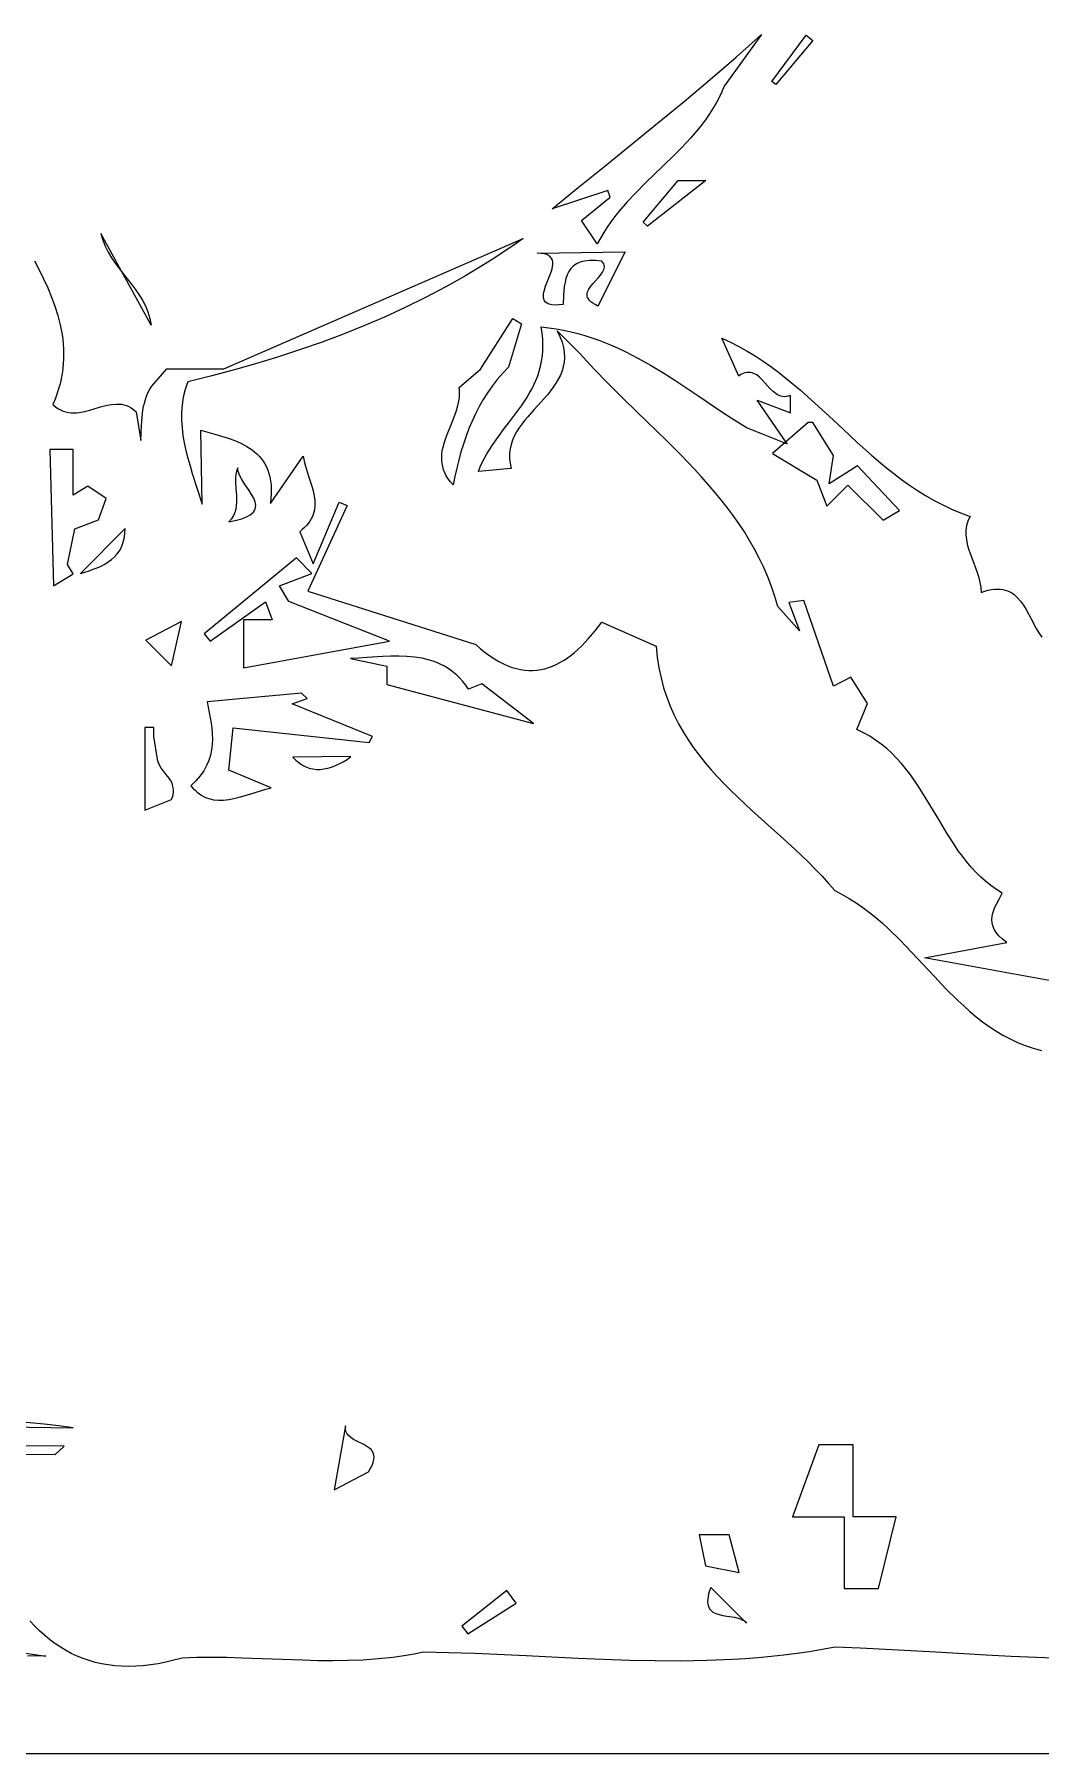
# Model space of a CAD drawing. Header units: metres. Extents: x 0 to 50, y 0 to 30.
# Drawn here: x 32.59 to 41.29, y 0 to 14.89 of the extents above; entities that cross this region are included whole.
import ezdxf

# ---------------------------------------------------------------- set-up
doc = ezdxf.new("R2010")
doc.units = ezdxf.units.M

msp = doc.modelspace()

# ---------------------------------------------------------------- linework, layer by layer
for points in [[(38.877739, 14.885521), (38.554194, 14.438314), (38.554194, 14.438314), (38.533258, 14.387274), (38.510137, 14.337788), (38.484963, 14.289755), (38.457868, 14.243072), (38.428985, 14.197639), (38.398445, 14.153354), (38.366382, 14.110114), (38.332926, 14.067819), (38.262368, 13.985655), (38.187828, 13.906048), (38.110365, 13.828184), (38.031034, 13.751251), (37.871004, 13.596922), (37.792419, 13.517899), (37.716198, 13.436554), (37.643397, 13.352071), (37.60861, 13.3084), (37.575075, 13.263639), (37.542924, 13.217687), (37.512289, 13.170443), (37.483302, 13.121805), (37.456096, 13.071671), (37.320309, 13.275201), (37.56707, 13.476805), (37.549287, 13.533392), (37.065863, 13.373686), (37.065863, 13.373686), (37.292272, 13.560102), (37.520588, 13.745312), (37.979171, 14.115992), (38.207551, 14.3034), (38.434068, 14.493478), (38.657778, 14.687195), (38.768286, 14.785721), (38.877739, 14.885521)], [(39.321201, 14.831505), (39.000488, 14.451981), (38.968075, 14.47897), (39.263215, 14.878518), (39.321201, 14.831505)], [(38.395652, 13.621656), (37.891579, 13.226216), (37.853833, 13.260468), (38.157805, 13.621656), (38.395652, 13.621656)], [(32.585532, 12.925636), (32.626241, 12.84759), (32.664913, 12.769215), (32.701028, 12.690425), (32.734067, 12.61113), (32.763513, 12.531242), (32.788846, 12.450674), (32.809547, 12.369338), (32.825098, 12.287144), (32.83078, 12.245698), (32.83498, 12.204005), (32.837633, 12.162054), (32.838674, 12.119834), (32.838038, 12.077333), (32.835661, 12.034541), (32.831478, 11.991446), (32.825424, 11.948039), (32.817433, 11.904306), (32.807441, 11.860239), (32.795384, 11.815825), (32.781196, 11.771054), (32.764813, 11.725914), (32.74617, 11.680395), (32.74617, 11.680395), (32.767899, 11.661791), (32.789874, 11.646362), (32.812075, 11.633897), (32.834482, 11.624186), (32.857076, 11.61702), (32.879837, 11.612188), (32.902744, 11.60948), (32.925777, 11.608687), (32.948918, 11.609599), (32.972146, 11.612005), (33.018783, 11.620463), (33.065531, 11.632381), (33.112228, 11.64608), (33.158718, 11.659881), (33.20484, 11.672105), (33.250436, 11.681071), (33.295347, 11.685102), (33.317496, 11.684741), (33.339414, 11.682517), (33.361081, 11.678219), (33.382478, 11.671638), (33.403583, 11.662563), (33.424379, 11.650785), (33.444844, 11.636094), (33.464959, 11.618279), (33.506475, 11.368143), (33.506475, 11.368143), (33.513497, 11.502712), (33.517925, 11.568256), (33.525316, 11.632058), (33.530674, 11.663171), (33.537435, 11.693686), (33.545818, 11.723548), (33.556044, 11.752704), (33.568335, 11.781098), (33.58291, 11.808677), (33.599989, 11.835386), (33.619794, 11.861171), (33.730479, 11.990879), (34.225192, 11.990879), (36.815596, 13.119048), (36.815596, 13.119048), (36.73394, 13.061548), (36.651643, 13.005522), (36.568708, 12.950944), (36.485142, 12.897788), (36.31614, 12.795633), (36.144683, 12.698842), (35.970816, 12.607202), (35.794586, 12.520499), (35.616039, 12.438519), (35.435221, 12.361047), (35.252178, 12.287871), (35.066957, 12.218776), (34.879602, 12.153547), (34.690161, 12.091972), (34.49868, 12.033836), (34.305204, 11.978926), (34.109779, 11.927027), (33.912452, 11.877925), (33.912452, 11.877925), (33.900596, 11.844557), (33.890351, 11.811232), (33.874459, 11.744703), (33.864301, 11.678317), (33.8594, 11.612055), (33.859282, 11.545897), (33.863471, 11.479823), (33.871491, 11.413815), (33.882867, 11.347852), (33.897124, 11.281913), (33.913786, 11.215981), (33.932377, 11.150035), (33.952423, 11.084054), (34.037633, 10.819401), (34.026608, 11.457521), (34.026608, 11.457521), (34.145943, 11.424946), (34.205091, 11.407811), (34.263029, 11.389261), (34.319109, 11.368656), (34.372683, 11.345358), (34.423102, 11.31873), (34.469719, 11.288131), (34.491399, 11.271144), (34.511886, 11.252925), (34.531098, 11.233394), (34.548954, 11.212472), (34.565374, 11.190078), (34.580276, 11.166134), (34.59358, 11.140558), (34.605203, 11.113272), (34.615067, 11.084196), (34.623088, 11.053249), (34.629187, 11.020351), (34.633283, 10.985424), (34.635293, 10.948388), (34.635138, 10.909161), (34.632737, 10.867666), (34.628008, 10.823821), (34.911457, 11.233373), (34.911457, 11.233373), (34.920358, 11.190041), (34.931809, 11.146722), (34.958945, 11.060395), (34.986029, 10.974942), (34.997416, 10.932713), (35.006225, 10.890908), (35.011604, 10.849595), (35.012698, 10.808842), (35.008651, 10.768718), (35.004433, 10.748913), (34.99861, 10.729291), (34.991075, 10.709861), (34.98172, 10.69063), (34.97044, 10.671608), (34.957127, 10.652803), (34.941675, 10.634224), (34.923976, 10.615879), (34.903925, 10.597777), (34.881413, 10.579926), (34.997677, 10.302521), (35.22322, 10.836455), (35.292305, 10.805581), (34.951829, 10.064306), (36.405835, 9.602766), (36.405835, 9.602766), (36.446896, 9.566833), (36.487399, 9.534233), (36.527355, 9.504905), (36.566774, 9.478785), (36.605666, 9.455811), (36.644042, 9.435919), (36.681914, 9.419048), (36.719289, 9.405134), (36.756181, 9.394115), (36.792598, 9.385928), (36.828552, 9.380509), (36.864052, 9.377797), (36.89911, 9.377728), (36.933735, 9.38024), (36.967938, 9.38527), (37.00173, 9.392755), (37.035121, 9.402633), (37.068121, 9.41484), (37.100742, 9.429314), (37.132993, 9.445992), (37.164884, 9.464811), (37.196427, 9.485708), (37.227632, 9.508622), (37.258509, 9.533488), (37.289068, 9.560245), (37.319321, 9.588829), (37.378947, 9.651228), (37.437471, 9.720183), (37.494977, 9.795192), (37.966874, 9.58788), (37.966874, 9.58788), (37.976051, 9.493038), (37.989907, 9.401672), (38.008225, 9.313621), (38.030791, 9.228723), (38.057389, 9.146814), (38.087804, 9.067733), (38.12182, 8.991317), (38.159221, 8.917404), (38.199792, 8.845831), (38.243318, 8.776437), (38.289582, 8.709059), (38.338371, 8.643534), (38.389467, 8.5797), (38.442655, 8.517395), (38.497721, 8.456457), (38.554448, 8.396723), (38.612621, 8.33803), (38.672024, 8.280218), (38.79366, 8.166581), (39.042215, 7.942719), (39.165685, 7.829895), (39.286319, 7.714746), (39.345033, 7.655893), (39.402392, 7.595971), (39.458179, 7.534819), (39.51218, 7.472273), (39.51218, 7.472273), (39.575998, 7.439873), (39.637779, 7.404545), (39.697677, 7.366511), (39.755843, 7.325994), (39.81243, 7.283217), (39.867591, 7.238402), (39.921477, 7.191772), (39.974242, 7.14355), (40.077017, 7.043221), (40.177134, 6.939196), (40.374275, 6.727187), (40.473738, 6.622765), (40.575421, 6.521775), (40.627477, 6.473123), (40.680546, 6.425997), (40.734779, 6.38062), (40.79033, 6.337215), (40.847351, 6.296004), (40.905995, 6.257209), (40.966413, 6.221054), (41.028758, 6.187761), (41.093183, 6.157554), (41.159841, 6.130654), (41.228882, 6.107285), (41.300461, 6.087669)], [(33.161845, 13.162357), (33.161845, 13.162357), (33.168842, 13.133443), (33.177266, 13.105393), (33.19799, 13.051644), (33.223215, 13.00063), (33.252138, 12.951871), (33.283954, 12.904887), (33.317862, 12.859197), (33.388741, 12.769777), (33.424105, 12.725087), (33.458349, 12.67977), (33.49067, 12.633346), (33.520264, 12.585333), (33.546328, 12.535253), (33.568061, 12.482624), (33.577051, 12.455203), (33.584657, 12.426966), (33.590779, 12.397851), (33.595316, 12.367799), (33.161845, 13.162357)], [(37.698221, 13.002229), (37.460725, 12.533643), (37.460725, 12.533643), (37.437253, 12.545852), (37.417638, 12.558056), (37.401653, 12.570255), (37.389073, 12.58245), (37.379668, 12.594641), (37.373213, 12.606827), (37.36948, 12.619008), (37.368242, 12.631185), (37.369272, 12.643358), (37.372343, 12.655527), (37.377228, 12.667691), (37.383699, 12.679852), (37.400494, 12.704162), (37.420911, 12.728456), (37.465343, 12.777001), (37.485725, 12.801254), (37.502462, 12.825493), (37.508896, 12.837608), (37.513737, 12.849721), (37.516759, 12.86183), (37.517734, 12.873937), (37.516435, 12.88604), (37.512635, 12.898142), (37.506108, 12.91024), (37.496625, 12.922336), (37.496625, 12.922336), (37.440119, 12.928046), (37.390449, 12.928236), (37.34717, 12.923255), (37.327787, 12.918933), (37.309834, 12.913449), (37.293254, 12.906846), (37.277993, 12.899168), (37.263994, 12.890457), (37.251201, 12.880759), (37.229011, 12.85857), (37.210976, 12.832949), (37.196647, 12.804245), (37.18558, 12.772804), (37.177325, 12.738976), (37.171437, 12.703109), (37.167468, 12.665549), (37.164971, 12.626646), (37.162604, 12.546201), (37.162604, 12.546201), (37.123813, 12.542787), (37.090806, 12.542404), (37.063209, 12.544862), (37.040648, 12.549968), (37.022749, 12.557532), (37.009139, 12.567362), (36.999443, 12.579266), (36.993288, 12.593053), (36.9903, 12.608532), (36.990105, 12.625511), (36.992329, 12.643797), (36.996599, 12.663201), (37.00978, 12.704593), (37.026657, 12.748155), (37.04424, 12.792354), (37.059539, 12.835659), (37.065397, 12.856497), (37.069562, 12.876537), (37.071661, 12.895587), (37.071319, 12.913456), (37.068164, 12.929952), (37.06182, 12.944885), (37.051915, 12.958061), (37.038074, 12.96929), (37.019924, 12.978381), (36.997091, 12.985142), (36.9692, 12.989381), (36.935879, 12.990906), (37.698221, 13.002229)], [(36.802154, 12.378542), (36.688281, 12.004848), (36.688281, 12.004848), (36.638188, 11.951736), (36.591425, 11.897022), (36.547856, 11.840743), (36.507343, 11.782938), (36.469748, 11.723645), (36.434933, 11.662901), (36.402763, 11.600744), (36.373098, 11.537213), (36.345803, 11.472346), (36.320739, 11.406181), (36.297768, 11.338755), (36.276755, 11.270107), (36.25756, 11.200274), (36.240047, 11.129296), (36.224079, 11.057209), (36.209517, 10.984052), (36.209517, 10.984052), (36.18622, 11.010501), (36.166445, 11.036964), (36.15, 11.063439), (36.136693, 11.089925), (36.126334, 11.11642), (36.11873, 11.142923), (36.113691, 11.169432), (36.111024, 11.195945), (36.110539, 11.222461), (36.112043, 11.248978), (36.115345, 11.275493), (36.120255, 11.302007), (36.134128, 11.35502), (36.152129, 11.408004), (36.194393, 11.51383), (36.21559, 11.566646), (36.234789, 11.61938), (36.250457, 11.672018), (36.261062, 11.724547), (36.263988, 11.750766), (36.265073, 11.776954), (36.264127, 11.803107), (36.260957, 11.829225), (36.446401, 11.987863), (36.726508, 12.426016), (36.802154, 12.378542)], [(41.367208, 6.692963), (40.287859, 6.891235), (41.000685, 7.023555), (41.000685, 7.023555), (40.962246, 7.052198), (40.931478, 7.080846), (40.907766, 7.109439), (40.890494, 7.137921), (40.879045, 7.166232), (40.872805, 7.194314), (40.871157, 7.22211), (40.873487, 7.249561), (40.879177, 7.276608), (40.887613, 7.303195), (40.898179, 7.329261), (40.910259, 7.35475), (40.936498, 7.403762), (40.961404, 7.449765), (40.961404, 7.449765), (40.909985, 7.481612), (40.861311, 7.516162), (40.815185, 7.553224), (40.771411, 7.592609), (40.729792, 7.634126), (40.69013, 7.677585), (40.65223, 7.722796), (40.615894, 7.769569), (40.580926, 7.817714), (40.547128, 7.867039), (40.482256, 7.968473), (40.419705, 8.07235), (40.357899, 8.177147), (40.295263, 8.281344), (40.230224, 8.383418), (40.19631, 8.433184), (40.161205, 8.481849), (40.124711, 8.529222), (40.086633, 8.575113), (40.046772, 8.619333), (40.004932, 8.66169), (39.960916, 8.701995), (39.914528, 8.740058), (39.86557, 8.775688), (39.813846, 8.808695), (39.759158, 8.838889), (39.701311, 8.86608), (39.795169, 9.093339), (39.651016, 9.320635), (39.499849, 9.241603), (39.242981, 9.984955), (39.113412, 9.966494), (39.206858, 9.719935), (39.019808, 9.930762), (39.019808, 9.930762), (38.993742, 10.018957), (38.964459, 10.104831), (38.932102, 10.188489), (38.896817, 10.270036), (38.858749, 10.349575), (38.818041, 10.427212), (38.774839, 10.50305), (38.729288, 10.577193), (38.681532, 10.649747), (38.631716, 10.720814), (38.579984, 10.790501), (38.526482, 10.85891), (38.471354, 10.926147), (38.414745, 10.992314), (38.3568, 11.057518), (38.297662, 11.121862), (38.176391, 11.248387), (38.05209, 11.372724), (37.799028, 11.61817), (37.672583, 11.740949), (37.547739, 11.864878), (37.425653, 11.99079), (37.307484, 12.11952), (37.10903, 12.319006), (37.10903, 12.319006), (37.133325, 12.268895), (37.151433, 12.220944), (37.163738, 12.175017), (37.170621, 12.130984), (37.172463, 12.08871), (37.169646, 12.048062), (37.162552, 12.008908), (37.151562, 11.971115), (37.137059, 11.93455), (37.119424, 11.899079), (37.099038, 11.86457), (37.076284, 11.83089), (37.051543, 11.797906), (37.025196, 11.765484), (36.969213, 11.701798), (36.911389, 11.638768), (36.854778, 11.57533), (36.827881, 11.543126), (36.802432, 11.51042), (36.778814, 11.477081), (36.757406, 11.442975), (36.738592, 11.40797), (36.722753, 11.371931), (36.710271, 11.334727), (36.701526, 11.296224), (36.696902, 11.25629), (36.696779, 11.214791), (36.70154, 11.171594), (36.711566, 11.126567), (36.428583, 11.101228), (36.428583, 11.101228), (36.444183, 11.140776), (36.461609, 11.179325), (36.480687, 11.216973), (36.501242, 11.253817), (36.54609, 11.325478), (36.59476, 11.395084), (36.645861, 11.46341), (36.698001, 11.531232), (36.74979, 11.599326), (36.799834, 11.668465), (36.846743, 11.739427), (36.868587, 11.775833), (36.889125, 11.812986), (36.908184, 11.850982), (36.925588, 11.889917), (36.941166, 11.92989), (36.954741, 11.970997), (36.966141, 12.013335), (36.975192, 12.057), (36.981719, 12.10209), (36.985549, 12.148702), (36.986507, 12.196932), (36.984421, 12.246878), (36.979114, 12.298637), (36.970415, 12.352304), (36.970415, 12.352304), (37.036397, 12.345321), (37.101247, 12.336075), (37.165014, 12.324662), (37.227744, 12.311177), (37.289483, 12.295713), (37.350279, 12.278367), (37.410178, 12.259234), (37.469227, 12.238407), (37.527473, 12.215983), (37.584963, 12.192055), (37.641744, 12.16672), (37.697862, 12.140071), (37.808298, 12.083215), (37.916645, 12.022246), (38.02328, 11.957922), (38.128575, 11.891005), (38.232906, 11.822254), (38.336647, 11.752427), (38.54386, 11.612586), (38.64808, 11.544091), (38.75321, 11.477558), (39.100749, 11.339198), (38.839128, 11.717407), (39.127447, 11.607954), (39.127446, 11.757907), (39.127446, 11.757907), (39.109451, 11.752413), (39.092291, 11.749415), (39.075907, 11.748734), (39.060243, 11.750189), (39.045241, 11.753601), (39.030844, 11.758789), (39.016994, 11.765573), (39.003635, 11.773774), (38.978158, 11.793705), (38.953954, 11.817141), (38.907533, 11.868773), (38.884398, 11.894089), (38.860703, 11.91715), (38.835989, 11.936519), (38.823107, 11.944368), (38.809798, 11.950754), (38.796005, 11.955496), (38.78167, 11.958415), (38.766738, 11.959331), (38.751149, 11.958064), (38.734847, 11.954434), (38.717775, 11.94826), (38.699875, 11.939363), (38.68109, 11.927563), (38.53303, 12.255272), (38.53303, 12.255272), (38.608487, 12.220991), (38.681967, 12.183744), (38.753614, 12.143738), (38.823573, 12.101179), (38.891987, 12.056275), (38.959001, 12.009231), (39.024759, 11.960254), (39.089405, 11.90955), (39.153084, 11.857326), (39.215938, 11.803789), (39.339755, 11.693598), (39.462007, 11.580631), (39.583849, 11.466538), (39.706435, 11.352972), (39.830917, 11.241583), (39.89423, 11.187222), (39.95845, 11.134025), (40.023721, 11.082198), (40.090187, 11.031947), (40.157992, 10.983481), (40.227281, 10.937003), (40.298197, 10.892723), (40.370886, 10.850844), (40.44549, 10.811575), (40.522155, 10.775122), (40.601024, 10.741691), (40.682242, 10.711488), (40.682242, 10.711488), (40.67193, 10.691612), (40.663461, 10.671731), (40.656739, 10.651841), (40.651663, 10.631937), (40.646058, 10.592074), (40.645858, 10.552114), (40.650275, 10.512026), (40.658518, 10.47178), (40.669801, 10.431347), (40.683332, 10.390697), (40.71399, 10.308625), (40.744181, 10.225326), (40.75713, 10.183141), (40.767595, 10.14056), (40.774789, 10.097553), (40.777922, 10.05409), (40.777922, 10.05409), (40.809685, 10.064938), (40.839694, 10.073188), (40.868026, 10.078951), (40.894758, 10.08234), (40.919966, 10.083467), (40.943727, 10.082443), (40.966118, 10.07938), (40.987214, 10.07439), (41.007094, 10.067585), (41.025832, 10.059078), (41.043506, 10.048979), (41.060193, 10.037401), (41.075969, 10.024456), (41.090911, 10.010255), (41.118599, 9.978535), (41.143869, 9.943136), (41.167334, 9.904954), (41.211303, 9.82382), (41.255408, 9.742295), (41.279045, 9.703624), (41.304554, 9.667541)], [(39.282631, 11.524943), (38.97419, 11.257407), (39.357049, 11.025025), (39.442471, 10.799635), (39.625761, 10.983076), (39.929771, 10.678816), (40.070689, 10.763436), (39.709114, 11.150438), (39.462955, 10.994066), (39.502209, 11.240258), (39.32166, 11.524943), (39.282631, 11.524943)], [(32.720043, 11.291975), (32.750475, 10.110713), (32.922355, 10.213926), (32.872695, 10.296761), (32.935269, 10.604195), (33.14157, 10.682511), (33.207915, 10.866954), (33.048713, 10.973176), (32.920073, 10.895929), (32.920073, 11.291975), (32.720043, 11.291975)], [(34.345729, 11.131826), (34.345729, 11.131826), (34.335985, 11.103521), (34.329892, 11.074608), (34.326806, 11.045192), (34.326084, 11.015383), (34.329158, 10.95501), (34.333965, 10.894349), (34.33541, 10.864178), (34.335358, 10.834257), (34.333165, 10.804692), (34.328189, 10.775592), (34.319785, 10.747064), (34.307311, 10.719215), (34.290122, 10.692152), (34.267575, 10.665983), (34.267575, 10.665983), (34.309912, 10.673886), (34.347294, 10.682616), (34.37996, 10.692132), (34.408147, 10.702395), (34.432095, 10.713366), (34.45204, 10.725004), (34.468222, 10.73727), (34.480877, 10.750123), (34.490244, 10.763526), (34.496562, 10.777437), (34.500068, 10.791817), (34.501, 10.806627), (34.499596, 10.821826), (34.496094, 10.837375), (34.48375, 10.869364), (34.465872, 10.902276), (34.444363, 10.935794), (34.398074, 11.003375), (34.377102, 11.036803), (34.360118, 11.069566), (34.353716, 11.085599), (34.349025, 11.101346), (34.346283, 11.116768), (34.345729, 11.131826)], [(32.984476, 10.218666), (32.984476, 10.218666), (33.058649, 10.24128), (33.094508, 10.253839), (33.129235, 10.267546), (33.162596, 10.282636), (33.194357, 10.299343), (33.224281, 10.317901), (33.252136, 10.338547), (33.277686, 10.361513), (33.300697, 10.387036), (33.320933, 10.41535), (33.33816, 10.446689), (33.352144, 10.481289), (33.36265, 10.519383), (33.369442, 10.561207), (33.372288, 10.606996), (32.984476, 10.218666)], [(34.105665, 9.630552), (34.586728, 9.971893), (34.642619, 9.81651), (34.394324, 9.81651), (34.394324, 9.401636), (35.65959, 9.630537), (34.78757, 9.97595), (34.706219, 10.111647), (34.985957, 10.217842), (34.853353, 10.354703), (34.056109, 9.694901), (34.105665, 9.630552)], [(33.858559, 9.801117), (33.549458, 9.64145), (33.771199, 9.419526), (33.858559, 9.801117)], [(35.32238, 9.4831), (35.635799, 9.416464), (35.635799, 9.257322), (36.904012, 8.91899), (36.456871, 9.261202), (36.343343, 9.216811), (36.343343, 9.216811), (36.31897, 9.250534), (36.29379, 9.281585), (36.267837, 9.310069), (36.241142, 9.336087), (36.213737, 9.359744), (36.185654, 9.381142), (36.156925, 9.400385), (36.127582, 9.417576), (36.097657, 9.432819), (36.067183, 9.446216), (36.03619, 9.457871), (36.004711, 9.467887), (35.972779, 9.476368), (35.940425, 9.483416), (35.874578, 9.49363), (35.807429, 9.499353), (35.739231, 9.501413), (35.670242, 9.500635), (35.600717, 9.497846), (35.461084, 9.489539), (35.391488, 9.485673), (35.32238, 9.4831)], [(34.08105, 9.107677), (34.08105, 9.107677), (34.099505, 9.015315), (34.115336, 8.922248), (34.121062, 8.875626), (34.124685, 8.829037), (34.125723, 8.782551), (34.123694, 8.73624), (34.118116, 8.690172), (34.108506, 8.644419), (34.094383, 8.599049), (34.075263, 8.554134), (34.050665, 8.509742), (34.020106, 8.465945), (33.983105, 8.422812), (33.939179, 8.380413), (33.939179, 8.380413), (33.95759, 8.359247), (33.976335, 8.340337), (33.995403, 8.32359), (34.014782, 8.308914), (34.034459, 8.296217), (34.054423, 8.285406), (34.074662, 8.276388), (34.095163, 8.269072), (34.115915, 8.263363), (34.136905, 8.25917), (34.179553, 8.254961), (34.223012, 8.255705), (34.267185, 8.260661), (34.311977, 8.269089), (34.357291, 8.280248), (34.449101, 8.307799), (34.541848, 8.337391), (34.588333, 8.351102), (34.634764, 8.363102), (34.269273, 8.514906), (34.304452, 8.881073), (35.483202, 8.753221), (35.511476, 8.805044), (34.815476, 9.089183), (34.945077, 9.135878), (34.898481, 9.182512), (34.08105, 9.107677)], [(33.540811, 8.884638), (33.540811, 8.169667), (33.771805, 8.259713), (33.771805, 8.259713), (33.782427, 8.289786), (33.788238, 8.31739), (33.789756, 8.342789), (33.787501, 8.366247), (33.78199, 8.388027), (33.773743, 8.408392), (33.763276, 8.427607), (33.75111, 8.445934), (33.72375, 8.480979), (33.695811, 8.515636), (33.682921, 8.533478), (33.67144, 8.552014), (33.661889, 8.571506), (33.654784, 8.592219), (33.618403, 8.806982), (33.618403, 8.884638), (33.540811, 8.884638)], [(34.821081, 8.628065), (34.821081, 8.628065), (34.848199, 8.60059), (34.876169, 8.577451), (34.904934, 8.558511), (34.934439, 8.543632), (34.964625, 8.532678), (34.995436, 8.52551), (35.026816, 8.521991), (35.058707, 8.521984), (35.091053, 8.525352), (35.123797, 8.531956), (35.156882, 8.54166), (35.19025, 8.554327), (35.223846, 8.569818), (35.257613, 8.587997), (35.291493, 8.608726), (35.32543, 8.631867), (34.821081, 8.628065)], [(28.885252, 2.880182), (32.921967, 2.820034), (32.921967, 2.820034), (32.796407, 2.836708), (32.670766, 2.851385), (32.545048, 2.864168), (32.419258, 2.875162), (32.293399, 2.884472), (32.167477, 2.892202), (31.915458, 2.903338), (31.663235, 2.909404), (31.410844, 2.911235), (31.158318, 2.909665), (30.905692, 2.905529), (30.400281, 2.892896), (29.894885, 2.88001), (29.64228, 2.875558), (29.389783, 2.873547), (29.137429, 2.87481), (28.885252, 2.880182)], [(35.279266, 2.838835), (35.180114, 2.283965), (35.476846, 2.439584), (35.476846, 2.439584), (35.492699, 2.465364), (35.505195, 2.489141), (35.514528, 2.511031), (35.520891, 2.531148), (35.524478, 2.549606), (35.525484, 2.566519), (35.5241, 2.582003), (35.520521, 2.596171), (35.51494, 2.609137), (35.507551, 2.621017), (35.498548, 2.631924), (35.488123, 2.641972), (35.463785, 2.659952), (35.436085, 2.675872), (35.376793, 2.705189), (35.348298, 2.720416), (35.322634, 2.737242), (35.301351, 2.756582), (35.292836, 2.767481), (35.285996, 2.779351), (35.281026, 2.792307), (35.278118, 2.806463), (35.277467, 2.821935), (35.279266, 2.838835)], [(30.979689, 2.605022), (32.764846, 2.589576), (32.843104, 2.661263), (31.135501, 2.677235), (31.057861, 2.672155), (30.979689, 2.605022)], [(39.88905, 1.429659), (40.043817, 2.050907), (39.670592, 2.050907), (39.670592, 2.672155), (39.372959, 2.672155), (39.144597, 2.050907), (39.593, 2.050907), (39.593, 1.429659), (39.88905, 1.429659)], [(38.338593, 1.895595), (38.393305, 1.626785), (38.684459, 1.567428), (38.59892, 1.895595), (38.338593, 1.895595)], [(36.337446, 1.036196), (36.753471, 1.302987), (36.674055, 1.412574), (36.284898, 1.10346), (36.337446, 1.036196)], [(38.438037, 1.439238), (38.438037, 1.439238), (38.427782, 1.409502), (38.42013, 1.382374), (38.41495, 1.357725), (38.41211, 1.335423), (38.411479, 1.315336), (38.412926, 1.297333), (38.416318, 1.281283), (38.421526, 1.267055), (38.428416, 1.254518), (38.436859, 1.24354), (38.446722, 1.23399), (38.457875, 1.225737), (38.483521, 1.212595), (38.512748, 1.203066), (38.544504, 1.1961), (38.577738, 1.190645), (38.644436, 1.180073), (38.675797, 1.172856), (38.704432, 1.162951), (38.717399, 1.156663), (38.72929, 1.149309), (38.739974, 1.140758), (38.749319, 1.130879), (38.438037, 1.439238)], [(41.475329, 0.82378), (41.257393, 0.831747), (41.039499, 0.841837), (40.821641, 0.853438), (40.386007, 0.878737), (39.950436, 0.902757), (39.732658, 0.912761), (39.514875, 0.920615), (39.514875, 0.920615), (39.404015, 0.900139), (39.293089, 0.881921), (39.182099, 0.865857), (39.07105, 0.851846), (38.959943, 0.839785), (38.848784, 0.829573), (38.737574, 0.821107), (38.626318, 0.814285), (38.403677, 0.805165), (38.180888, 0.801396), (37.957977, 0.80216), (37.734969, 0.80664), (37.511892, 0.814019), (37.288771, 0.82348), (36.842503, 0.845378), (36.396373, 0.865797), (36.173426, 0.873409), (35.950591, 0.8782), (35.950591, 0.8782), (35.885936, 0.864697), (35.821155, 0.852799), (35.691246, 0.833484), (35.560939, 0.819583), (35.430304, 0.810428), (35.299414, 0.80535), (35.168343, 0.803678), (35.037162, 0.804744), (34.905945, 0.807878), (34.643689, 0.81767), (34.382157, 0.8277), (34.251843, 0.831131), (34.121927, 0.832612), (33.992483, 0.831474), (33.863581, 0.827049), (33.863581, 0.827049), (33.793064, 0.807801), (33.724067, 0.791579), (33.656567, 0.778359), (33.590543, 0.768116), (33.525971, 0.760824), (33.462828, 0.756459), (33.401093, 0.754994), (33.340743, 0.756406), (33.281755, 0.760668), (33.224107, 0.767757), (33.167776, 0.777646), (33.112739, 0.790312), (33.058974, 0.805727), (33.006458, 0.823869), (32.95517, 0.84471), (32.905085, 0.868227), (32.856182, 0.894394), (32.808438, 0.923187), (32.76183, 0.954579), (32.716337, 0.988547), (32.671934, 1.025064), (32.628601, 1.064106), (32.586314, 1.105647), (32.54505, 1.149664)], [(32.433108, 0.881304), (32.685357, 0.844327), (32.685357, 0.844327), (32.647274, 0.846725), (32.607927, 0.847458), (32.526151, 0.845014)], [(2, 0), (48, 0)]]:
    msp.add_lwpolyline(points)

doc.saveas('drawing.dxf')
